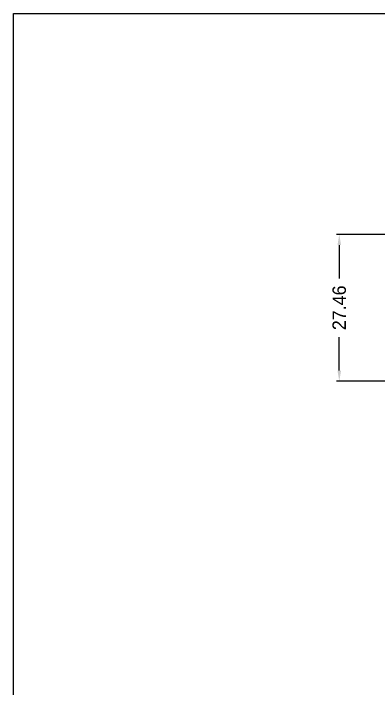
# Model space of a CAD drawing. Header units: millimetres. Extents: x 1807 to 2011, y 500 to 752.
# Drawn here: x 1807.1 to 1875.4, y 626.1 to 752.3 of the extents above; entities that cross this region are included whole.
import ezdxf

# ---------------------------------------------------------------- set-up
doc = ezdxf.new("R2010")
doc.units = ezdxf.units.MM
doc.layers.get('0').update_dxf_attribs({"linetype": 'CONTINUOUS'})
doc.layers.get('Defpoints').update_dxf_attribs({"linetype": 'CONTINUOUS'})
doc.layers.add('dim', color=7, linetype='CONTINUOUS', lineweight=9)
doc.dimstyles.get("Standard").update_dxf_attribs({"dimtxt": 1, "dimasz": 0.5, "dimexe": 0.2, "dimexo": 0.2, "dimgap": 0.09, "dimtad": 0, "dimzin": 0, "dimdsep": 46, "dimtxsty": 'Standard', "dimcen": 0.5, "dimadec": 0, "dimazin": 0, "dimtfac": 1, "dimtofl": 0, "dimtmove": 0, "dimatfit": 3, "dimfxl": 0, "dimtolj": 1, "dimtzin": 0, "dimarcsym": 0})

# ---------------------------------------------------------------- blocks, each defined once
blk = doc.blocks.new('*D35')
at = {"layer": 'Defpoints', "color": 0}
for p in [(1886.25, 710.99), (1868.04, 683.53), (1886.25, 683.53)]:
    blk.add_point(p, dxfattribs=at)
at = {"layer": 'dim', "color": 0, "lineweight": -2}
for p, q in [((1885.75, 710.99), (1867.54, 710.99)), ((1868.04, 708.99), (1868.04, 702.76)), ((1868.04, 685.53), (1868.04, 691.76)), ((1885.75, 683.53), (1867.54, 683.53))]:
    blk.add_line(p, q, dxfattribs=at)
at = {"layer": 'dim', "color": 0}
for points in [[(1867.7, 708.99), (1868.37, 708.99), (1868.04, 710.99)], [(1867.7, 685.53), (1868.37, 685.53), (1868.04, 683.53)]]:
    blk.add_solid(points, dxfattribs=at)
at = {"layer": 'dim', "color": 0, "insert": (1868.04, 697.26), "char_height": 2.5, "attachment_point": 5, "rotation": 90}
blk.add_mtext('\\A1;27.46', dxfattribs=at)

msp = doc.modelspace()

# ---------------------------------------------------------------- linework, layer by layer
msp.add_lwpolyline([(1807.149, 752.283), (2011.457, 752.283), (2011.457, 499.901), (1807.149, 499.901)], close=True)

# ---------------------------------------------------------------- dimensions: what is measured, and where the dimension line sits
at = {"layer": 'dim'}
dim = msp.add_linear_dim(base=(1868.037, 683.532), p1=(1886.252, 710.988), p2=(1886.252, 683.532), angle=90, dimstyle='Standard', override={"dimtxt": 2.5, "dimasz": 2, "dimexe": 0.49975, "dimexo": 0.49975, "dimgap": 0.49975}, dxfattribs=at)
dim.commit()
dim.dimension.update_dxf_attribs({"geometry": '*D35', "text_midpoint": (1868.037, 697.26)})

doc.saveas('drawing.dxf')
